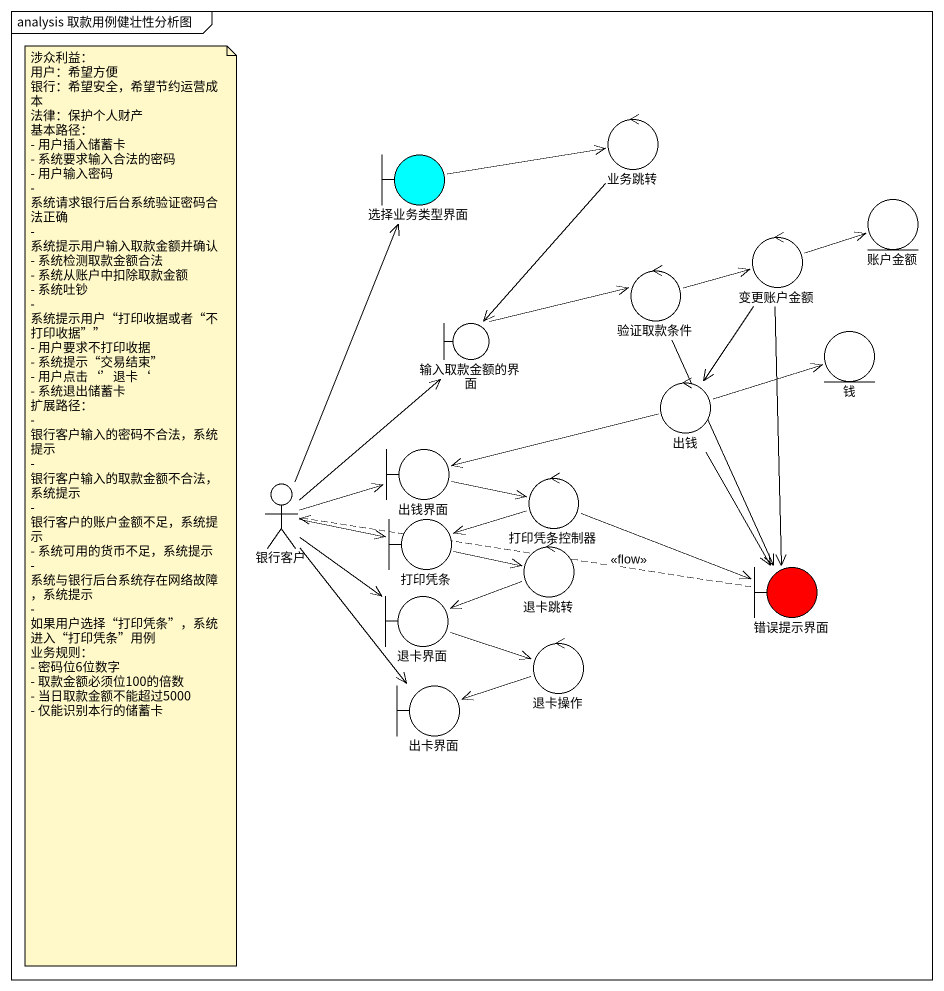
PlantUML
@startuml
mainframe analysis 取款用例健壮性分析图
control 业务跳转
boundary 选择业务类型界面 #00FFFF
control 变更账户金额
entity 账户金额
control 验证取款条件
boundary 输入取款金额的界面
entity 钱
control 出钱
boundary 出钱界面
actor 银行客户
control 打印凭条控制器
boundary 打印凭条
control 退卡跳转
boundary 退卡界面
boundary 错误提示界面 #FF0000
control 退卡操作
boundary 出卡界面
业务跳转 --> 输入取款金额的界面
选择业务类型界面 -right-> 业务跳转
变更账户金额 -right-> 账户金额
变更账户金额 --> 出钱
变更账户金额 --> 错误提示界面
验证取款条件 -right-> 变更账户金额
验证取款条件 --> 错误提示界面
输入取款金额的界面 -right-> 验证取款条件
出钱 -right-> 钱
出钱 -left-> 出钱界面
出钱 --> 错误提示界面
出钱界面 -right-> 打印凭条控制器
银行客户 -up-> 选择业务类型界面
银行客户 -up-> 输入取款金额的界面
银行客户 -right-> 出钱界面
银行客户 -right-> 打印凭条
银行客户 --> 退卡界面
银行客户 --> 出卡界面
打印凭条控制器 -left-> 打印凭条
打印凭条控制器 -right-> 错误提示界面
打印凭条 -right-> 退卡跳转
退卡跳转 -left-> 退卡界面
退卡界面 -right-> 退卡操作
错误提示界面 .left.> 银行客户 : <<flow>>
退卡操作 -left-> 出卡界面
note as N1
  涉众利益：
  用户：希望方便
  银行：希望安全，希望节约运营成本
  法律：保护个人财产
  基本路径：
  - 用户插入储蓄卡
  - 系统要求输入合法的密码
  - 用户输入密码
  - 系统请求银行后台系统验证密码合法正确
  - 系统提示用户输入取款金额并确认
  - 系统检测取款金额合法
  - 系统从账户中扣除取款金额
  - 系统吐钞
  - 系统提示用户“打印收据或者“不打印收据””
  - 用户要求不打印收据
  - 系统提示“交易结束”
  - 用户点击‘’退卡‘
  - 系统退出储蓄卡
  扩展路径：
  - 银行客户输入的密码不合法，系统提示
  - 银行客户输入的取款金额不合法，系统提示
  - 银行客户的账户金额不足，系统提示
  - 系统可用的货币不足，系统提示
  - 系统与银行后台系统存在网络故障，系统提示
  - 如果用户选择“打印凭条”，系统进入“打印凭条”用例
  业务规则：
  - 密码位6位数字
  - 取款金额必须位100的倍数
  - 当日取款金额不能超过5000
  - 仅能识别本行的储蓄卡
end note
@enduml
